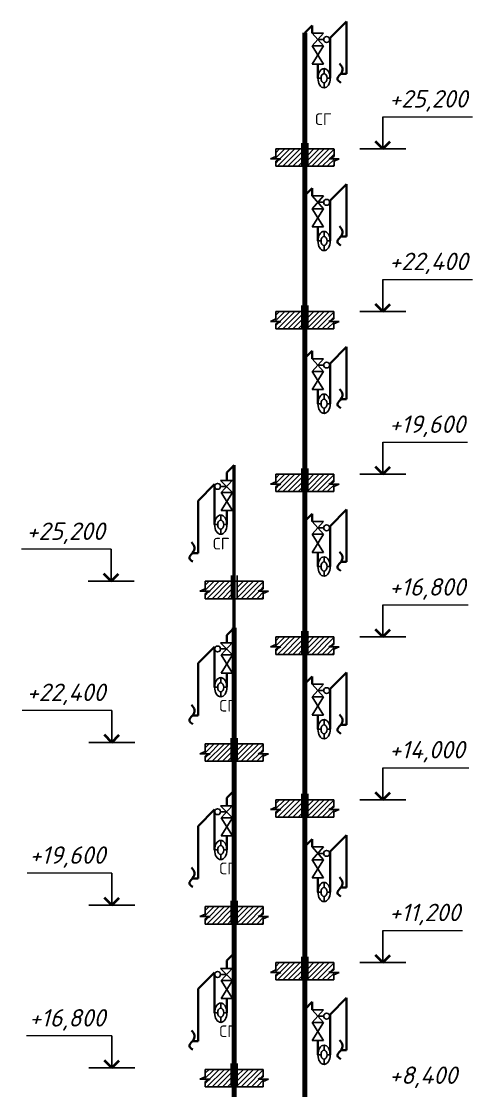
# Model space of a CAD drawing. Header units: millimetres. Extents: x -710977 to 10671, y -929782 to 89628.
# Drawn here: x -212.7 to -135.1, y 4523.4 to 4707.3 of the extents above; entities that cross this region are included whole.
import ezdxf

# ---------------------------------------------------------------- set-up
doc = ezdxf.new("R2010")
doc.units = ezdxf.units.MM
doc.header["$LTSCALE"] = 0.4
doc.layers.add('аксонометрия', color=84, linetype='Continuous')
doc.layers.add('кварталыИнфо', color=7, linetype='Continuous')
doc.layers.add('Надписи', color=7, linetype='Continuous', lineweight=20)
doc.styles.add('Zhenka', font='isocpeur.ttf', dxfattribs={"height": 400})
doc.styles.add('текстовый', font='isocpeui.ttf', dxfattribs={"height": 5})
pattern_1 = [(45, (-681.7215, 4419.6818), (-0.44194174, 0.44194174), [])]
pattern_2 = [(45, (-681.7215, 4391.6818), (-0.44194174, 0.44194174), [])]
pattern_3 = [(45, (-669.58795, 4410.06535), (-0.44194174, 0.44194174), [])]
pattern_4 = [(45, (-669.58795, 4438.06535), (-0.44194174, 0.44194174), [])]
pattern_5 = [(45, (-669.58795, 4466.06535), (-0.44194174, 0.44194174), [])]
pattern_6 = [(45, (-669.58795, 4494.06535), (-0.44194174, 0.44194174), [])]

msp = doc.modelspace()

# ---------------------------------------------------------------- hatches: boundary and pattern name
at = {"layer": 'аксонометрия', "lineweight": 25}
h = msp.add_hatch(dxfattribs=at)
h.set_pattern_fill('ANSI31', scale=5, style=0)
h.set_pattern_definition([(45, (-669.58795, 4550.0351), (-0.44194174, 0.44194174), [])])
h.paths.add_polyline_path([(-164.444, 4682.413), (-164.444, 4685.413), (-168.944, 4685.413), (-168.944, 4684.122), (-169.831, 4683.713), (-168.058, 4683.713), (-168.944, 4683.305), (-168.944, 4682.413)])
h = msp.add_hatch(dxfattribs=at)
h.set_pattern_fill('ANSI31', scale=5, style=0)
h.set_pattern_definition([(45, (-669.58795, 4522.0351), (-0.44194174, 0.44194174), [])])
h.paths.add_polyline_path([(-158.058, 4683.713), (-159.831, 4683.713), (-158.944, 4684.122), (-158.944, 4685.413), (-163.444, 4685.413), (-163.444, 4682.413), (-158.944, 4682.413), (-158.944, 4683.305)])
h = msp.add_hatch(dxfattribs=at)
h.set_pattern_fill('ANSI31', scale=5, style=0)
h.set_pattern_definition([(45, (-669.58795, 4522.06535), (-0.44194174, 0.44194174), [])])
h.paths.add_polyline_path([(-164.444, 4654.444), (-164.444, 4657.444), (-168.944, 4657.444), (-168.944, 4656.152), (-169.831, 4655.744), (-168.058, 4655.744), (-168.944, 4655.335), (-168.944, 4654.444)])
h = msp.add_hatch(dxfattribs=at)
h.set_pattern_fill('ANSI31', scale=5, style=0)
h.set_pattern_definition(pattern_6)
h.paths.add_polyline_path([(-158.058, 4655.744), (-159.831, 4655.744), (-158.944, 4656.152), (-158.944, 4657.444), (-163.444, 4657.444), (-163.444, 4654.444), (-158.944, 4654.444), (-158.944, 4655.335)])
h = msp.add_hatch(dxfattribs=at)
h.set_pattern_fill('ANSI31', scale=5, style=0)
h.set_pattern_definition(pattern_6)
h.paths.add_polyline_path([(-164.444, 4626.444), (-164.444, 4629.444), (-168.944, 4629.444), (-168.944, 4628.152), (-169.831, 4627.744), (-168.058, 4627.744), (-168.944, 4627.335), (-168.944, 4626.444)])
h = msp.add_hatch(dxfattribs=at)
h.set_pattern_fill('ANSI31', scale=5, style=0)
h.set_pattern_definition(pattern_5)
h.paths.add_polyline_path([(-158.058, 4627.744), (-159.831, 4627.744), (-158.944, 4628.152), (-158.944, 4629.444), (-163.444, 4629.444), (-163.444, 4626.444), (-158.944, 4626.444), (-158.944, 4627.335)])
h = msp.add_hatch(dxfattribs=at)
h.set_pattern_fill('ANSI31', scale=5, style=0)
h.set_pattern_definition([(45, (-681.7215, 4475.6518), (-0.44194174, 0.44194174), [])])
h.paths.add_polyline_path([(-176.578, 4608.03), (-176.578, 4611.03), (-181.078, 4611.03), (-181.078, 4609.738), (-181.965, 4609.33), (-180.191, 4609.33), (-181.078, 4608.922), (-181.078, 4608.03)])
h = msp.add_hatch(dxfattribs=at)
h.set_pattern_fill('ANSI31', scale=5, style=0)
h.set_pattern_definition([(45, (-681.7215, 4447.6518), (-0.44194174, 0.44194174), [])])
h.paths.add_polyline_path([(-175.578, 4608.03), (-171.078, 4608.03), (-171.078, 4608.922), (-170.191, 4609.33), (-171.965, 4609.33), (-171.078, 4609.738), (-171.078, 4611.03), (-175.578, 4611.03)])
h = msp.add_hatch(dxfattribs=at)
h.set_pattern_fill('ANSI31', scale=5, style=0)
h.set_pattern_definition(pattern_5)
h.paths.add_polyline_path([(-164.444, 4598.444), (-164.444, 4601.444), (-168.944, 4601.444), (-168.944, 4600.152), (-169.831, 4599.744), (-168.058, 4599.744), (-168.944, 4599.335), (-168.944, 4598.444)])
h = msp.add_hatch(dxfattribs=at)
h.set_pattern_fill('ANSI31', scale=5, style=0)
h.set_pattern_definition(pattern_4)
h.paths.add_polyline_path([(-158.058, 4599.744), (-159.831, 4599.744), (-158.944, 4600.152), (-158.944, 4601.444), (-163.444, 4601.444), (-163.444, 4598.444), (-158.944, 4598.444), (-158.944, 4599.335)])
h = msp.add_hatch(dxfattribs=at)
h.set_pattern_fill('ANSI31', scale=5, style=0)
h.set_pattern_definition([(45, (-681.7215, 4447.6818), (-0.44194174, 0.44194174), [])])
h.paths.add_polyline_path([(-176.578, 4580.06), (-176.578, 4583.06), (-181.078, 4583.06), (-181.078, 4581.768), (-181.965, 4581.36), (-180.191, 4581.36), (-181.078, 4580.952), (-181.078, 4580.06)])
h = msp.add_hatch(dxfattribs=at)
h.set_pattern_fill('ANSI31', scale=5, style=0)
h.set_pattern_definition(pattern_1)
h.paths.add_polyline_path([(-175.578, 4580.06), (-171.078, 4580.06), (-171.078, 4580.952), (-170.191, 4581.36), (-171.965, 4581.36), (-171.078, 4581.768), (-171.078, 4583.06), (-175.578, 4583.06)])
h = msp.add_hatch(dxfattribs=at)
h.set_pattern_fill('ANSI31', scale=5, style=0)
h.set_pattern_definition(pattern_4)
h.paths.add_polyline_path([(-164.444, 4570.444), (-164.444, 4573.444), (-168.944, 4573.444), (-168.944, 4572.152), (-169.831, 4571.744), (-168.058, 4571.744), (-168.944, 4571.335), (-168.944, 4570.444)])
h = msp.add_hatch(dxfattribs=at)
h.set_pattern_fill('ANSI31', scale=5, style=0)
h.set_pattern_definition(pattern_3)
h.paths.add_polyline_path([(-158.058, 4571.744), (-159.831, 4571.744), (-158.944, 4572.152), (-158.944, 4573.444), (-163.444, 4573.444), (-163.444, 4570.444), (-158.944, 4570.444), (-158.944, 4571.335)])
h = msp.add_hatch(dxfattribs=at)
h.set_pattern_fill('ANSI31', scale=5, style=0)
h.set_pattern_definition(pattern_1)
h.paths.add_polyline_path([(-176.578, 4552.06), (-176.578, 4555.06), (-181.078, 4555.06), (-181.078, 4553.768), (-181.965, 4553.36), (-180.191, 4553.36), (-181.078, 4552.952), (-181.078, 4552.06)])
h = msp.add_hatch(dxfattribs=at)
h.set_pattern_fill('ANSI31', scale=5, style=0)
h.set_pattern_definition(pattern_2)
h.paths.add_polyline_path([(-175.578, 4552.06), (-171.078, 4552.06), (-171.078, 4552.952), (-170.191, 4553.36), (-171.965, 4553.36), (-171.078, 4553.768), (-171.078, 4555.06), (-175.578, 4555.06)])
h = msp.add_hatch(dxfattribs=at)
h.set_pattern_fill('ANSI31', scale=5, style=0)
h.set_pattern_definition(pattern_3)
h.paths.add_polyline_path([(-164.444, 4542.444), (-164.444, 4545.444), (-168.944, 4545.444), (-168.944, 4544.152), (-169.831, 4543.744), (-168.058, 4543.744), (-168.944, 4543.335), (-168.944, 4542.444)])
h = msp.add_hatch(dxfattribs=at)
h.set_pattern_fill('ANSI31', scale=5, style=0)
h.set_pattern_definition([(45, (-669.58795, 4382.06535), (-0.44194174, 0.44194174), [])])
h.paths.add_polyline_path([(-158.058, 4543.744), (-159.831, 4543.744), (-158.944, 4544.152), (-158.944, 4545.444), (-163.444, 4545.444), (-163.444, 4542.444), (-158.944, 4542.444), (-158.944, 4543.335)])
h = msp.add_hatch(dxfattribs=at)
h.set_pattern_fill('ANSI31', scale=5, style=0)
h.set_pattern_definition(pattern_2)
h.paths.add_polyline_path([(-176.578, 4524.06), (-176.578, 4527.06), (-181.078, 4527.06), (-181.078, 4525.768), (-181.965, 4525.36), (-180.191, 4525.36), (-181.078, 4524.952), (-181.078, 4524.06)])
h = msp.add_hatch(dxfattribs=at)
h.set_pattern_fill('ANSI31', scale=5, style=0)
h.set_pattern_definition([(45, (-681.7215, 4363.6818), (-0.44194174, 0.44194174), [])])
h.paths.add_polyline_path([(-175.578, 4524.06), (-171.078, 4524.06), (-171.078, 4524.952), (-170.191, 4525.36), (-171.965, 4525.36), (-171.078, 4525.768), (-171.078, 4527.06), (-175.578, 4527.06)])

# ---------------------------------------------------------------- linework, layer by layer
at = {"color": 7, "lineweight": 35}
for p, q in [((-159.586, 4704.519), (-156.758, 4707.347)), ((-156.758, 4707.347), (-156.758, 4698.347)), ((-163.944, 4705.383), (-162.671, 4706.656)), ((-162.671, 4706.656), (-162.671, 4705.319)), ((-159.586, 4697.569), (-159.586, 4704.519)), ((-161.686, 4699.999), (-161.686, 4697.569)), ((-156.758, 4698.347), (-157.758, 4698.347)), ((-163.944, 4677.383), (-162.671, 4678.656)), ((-162.671, 4678.656), (-162.671, 4677.319)), ((-159.586, 4676.519), (-156.758, 4679.347)), ((-156.758, 4679.347), (-156.758, 4670.347)), ((-159.586, 4669.569), (-159.586, 4676.519)), ((-161.686, 4671.999), (-161.686, 4669.569)), ((-156.758, 4670.347), (-157.758, 4670.347)), ((-163.944, 4649.383), (-162.671, 4650.656)), ((-162.671, 4650.656), (-162.671, 4649.319)), ((-159.586, 4648.519), (-156.758, 4651.347)), ((-156.758, 4651.347), (-156.758, 4642.347)), ((-159.586, 4641.569), (-159.586, 4648.519)), ((-161.686, 4643.999), (-161.686, 4641.569)), ((-156.758, 4642.347), (-157.758, 4642.347)), ((-177.351, 4629.727), (-176.078, 4631)), ((-177.351, 4629.727), (-177.351, 4628.39)), ((-179.451, 4627.717), (-182.279, 4624.889)), ((-179.451, 4620.767), (-179.451, 4627.717)), ((-182.279, 4624.889), (-182.279, 4615.889)), ((-177.351, 4623.196), (-177.351, 4620.767)), ((-163.944, 4621.383), (-162.671, 4622.656)), ((-162.671, 4622.656), (-162.671, 4621.319)), ((-159.586, 4620.519), (-156.758, 4623.347)), ((-156.758, 4623.347), (-156.758, 4614.347)), ((-159.586, 4613.569), (-159.586, 4620.519)), ((-182.279, 4615.889), (-183.279, 4615.889)), ((-161.686, 4615.999), (-161.686, 4613.569)), ((-156.758, 4614.347), (-157.758, 4614.347)), ((-177.351, 4601.757), (-176.078, 4603.03)), ((-177.351, 4601.757), (-177.351, 4600.42)), ((-179.451, 4599.747), (-182.279, 4596.919)), ((-179.451, 4592.797), (-179.451, 4599.747)), ((-182.279, 4596.919), (-182.279, 4587.919)), ((-177.351, 4595.226), (-177.351, 4592.797)), ((-159.586, 4592.519), (-156.758, 4595.347)), ((-156.758, 4595.347), (-156.758, 4586.347)), ((-163.944, 4593.383), (-162.671, 4594.656)), ((-162.671, 4594.656), (-162.671, 4593.319)), ((-159.586, 4585.569), (-159.586, 4592.519)), ((-182.279, 4587.919), (-183.279, 4587.919)), ((-161.686, 4587.999), (-161.686, 4585.569)), ((-156.758, 4586.347), (-157.758, 4586.347)), ((-177.351, 4573.757), (-176.078, 4575.03)), ((-177.351, 4573.757), (-177.351, 4572.42)), ((-179.451, 4571.747), (-182.279, 4568.919)), ((-179.451, 4564.797), (-179.451, 4571.747)), ((-182.279, 4568.919), (-182.279, 4559.919)), ((-177.351, 4567.226), (-177.351, 4564.797)), ((-163.944, 4565.383), (-162.671, 4566.656)), ((-162.671, 4566.656), (-162.671, 4565.319)), ((-159.586, 4564.519), (-156.758, 4567.347)), ((-156.758, 4567.347), (-156.758, 4558.347)), ((-159.586, 4557.569), (-159.586, 4564.519)), ((-182.279, 4559.919), (-183.279, 4559.919)), ((-161.686, 4559.999), (-161.686, 4557.569)), ((-156.758, 4558.347), (-157.758, 4558.347)), ((-177.351, 4545.757), (-176.078, 4547.03)), ((-177.351, 4545.757), (-177.351, 4544.42)), ((-179.451, 4543.747), (-182.279, 4540.919)), ((-179.451, 4536.797), (-179.451, 4543.747)), ((-182.279, 4540.919), (-182.279, 4531.919)), ((-177.351, 4539.226), (-177.351, 4536.797)), ((-163.944, 4537.383), (-162.671, 4538.656)), ((-162.671, 4538.656), (-162.671, 4537.319)), ((-159.586, 4536.519), (-156.758, 4539.347)), ((-156.758, 4539.347), (-156.758, 4530.347)), ((-159.586, 4529.569), (-159.586, 4536.519)), ((-182.279, 4531.919), (-183.279, 4531.919)), ((-161.686, 4531.999), (-161.686, 4529.569)), ((-156.758, 4530.347), (-157.758, 4530.347))]:
    msp.add_line(p, q, dxfattribs=at)
at = {"color": 7, "lineweight": 20}
for p, q in [((-150.52, 4690.917), (-135.092, 4690.917)), ((-150.52, 4662.947), (-135.092, 4662.947)), ((-150.52, 4634.947), (-135.952, 4634.947)), ((-197.246, 4616.534), (-212.673, 4616.534)), ((-150.52, 4606.947), (-135.867, 4606.947)), ((-197.13, 4588.814), (-212.557, 4588.814)), ((-150.52, 4578.947), (-135.746, 4578.947)), ((-197.13, 4560.814), (-211.697, 4560.814)), ((-150.52, 4550.947), (-136.844, 4550.947)), ((-197.13, 4532.814), (-211.783, 4532.814))]:
    msp.add_line(p, q, dxfattribs=at)
at = {"color": 7, "lineweight": 25}
for p, q in [((-150.52, 4690.917), (-150.52, 4685.413)), ((-154.464, 4685.413), (-146.576, 4685.413)), ((-150.52, 4662.947), (-150.52, 4657.444)), ((-154.464, 4657.444), (-146.576, 4657.444)), ((-150.52, 4634.947), (-150.52, 4629.444)), ((-154.464, 4629.444), (-146.576, 4629.444)), ((-197.246, 4616.534), (-197.246, 4611.03)), ((-193.302, 4611.03), (-201.19, 4611.03)), ((-150.52, 4606.947), (-150.52, 4601.444)), ((-154.464, 4601.444), (-146.576, 4601.444)), ((-197.13, 4588.814), (-197.13, 4583.31)), ((-193.186, 4583.31), (-201.074, 4583.31)), ((-150.52, 4578.947), (-150.52, 4573.444)), ((-154.464, 4573.444), (-146.576, 4573.444)), ((-197.13, 4560.814), (-197.13, 4555.31)), ((-193.186, 4555.31), (-201.074, 4555.31)), ((-150.52, 4550.947), (-150.52, 4545.444)), ((-154.464, 4545.444), (-146.576, 4545.444)), ((-197.13, 4532.814), (-197.13, 4527.31)), ((-193.186, 4527.31), (-201.074, 4527.31))]:
    msp.add_line(p, q, dxfattribs=at)
at = {"color": 7, "lineweight": 35}
for points in [[(-157.964, 4700.098), (-157.437, 4699.223), (-157.825, 4698.258), (-158.324, 4697.373), (-157.746, 4696.795)], [(-157.964, 4672.098), (-157.437, 4671.223), (-157.825, 4670.258), (-158.324, 4669.373), (-157.746, 4668.795)], [(-157.964, 4644.098), (-157.437, 4643.223), (-157.825, 4642.258), (-158.324, 4641.373), (-157.746, 4640.795)], [(-183.418, 4617.73), (-182.891, 4616.855), (-183.279, 4615.889), (-183.779, 4615.004), (-183.2, 4614.426)], [(-157.964, 4616.098), (-157.437, 4615.223), (-157.825, 4614.258), (-158.324, 4613.373), (-157.746, 4612.795)], [(-183.418, 4589.76), (-182.891, 4588.885), (-183.279, 4587.919), (-183.779, 4587.034), (-183.2, 4586.456)], [(-157.964, 4588.098), (-157.437, 4587.223), (-157.825, 4586.258), (-158.324, 4585.373), (-157.746, 4584.795)], [(-183.418, 4561.76), (-182.891, 4560.885), (-183.279, 4559.919), (-183.779, 4559.034), (-183.2, 4558.456)], [(-157.964, 4560.098), (-157.437, 4559.223), (-157.825, 4558.258), (-158.324, 4557.373), (-157.746, 4556.795)], [(-183.418, 4533.76), (-182.891, 4532.885), (-183.279, 4531.919), (-183.779, 4531.034), (-183.2, 4530.456)], [(-157.964, 4532.098), (-157.437, 4531.223), (-157.825, 4530.258), (-158.324, 4529.373), (-157.746, 4528.795)]]:
    msp.add_spline(points, degree=3, dxfattribs=at)
at = {"layer": 'аксонометрия', "color": 7, "lineweight": 70}
for p, q in [((-163.944, 4682.413), (-163.944, 4705.383)), ((-163.944, 4677.414), (-163.944, 4682.414)), ((-163.944, 4453.414), (-163.944, 4677.414)), ((-176.078, 4379.03), (-176.078, 4603.03))]:
    msp.add_line(p, q, dxfattribs=at)
at = {"layer": 'аксонометрия', "color": 7, "lineweight": 25}
for p, q in [((-161.686, 4704.219), (-160.686, 4704.219)), ((-160.636, 4698.355), (-160.636, 4699.222)), ((-161.158, 4697.569), (-161.686, 4697.569)), ((-160.636, 4695.916), (-160.636, 4696.783)), ((-159.586, 4697.569), (-160.115, 4697.569)), ((-168.944, 4685.413), (-158.944, 4685.413)), ((-168.944, 4685.413), (-168.944, 4684.122)), ((-164.444, 4685.413), (-164.444, 4686.413)), ((-164.444, 4685.413), (-164.444, 4682.413)), ((-163.444, 4685.413), (-163.444, 4686.413)), ((-163.444, 4685.413), (-163.444, 4682.413)), ((-158.894, 4685.413), (-158.894, 4684.122)), ((-168.944, 4684.122), (-169.831, 4683.713)), ((-169.831, 4683.713), (-168.058, 4683.713)), ((-168.944, 4683.305), (-168.058, 4683.713)), ((-168.944, 4683.305), (-168.944, 4682.413)), ((-158.894, 4684.122), (-159.781, 4683.713)), ((-159.781, 4683.713), (-158.007, 4683.713)), ((-158.894, 4683.305), (-158.007, 4683.713)), ((-158.894, 4683.305), (-158.894, 4682.413)), ((-168.944, 4682.413), (-158.944, 4682.413)), ((-161.686, 4676.219), (-160.686, 4676.219)), ((-160.636, 4670.355), (-160.636, 4671.222)), ((-161.158, 4669.569), (-161.686, 4669.569)), ((-160.636, 4667.916), (-160.636, 4668.783)), ((-159.586, 4669.569), (-160.115, 4669.569)), ((-164.444, 4657.444), (-164.444, 4658.444)), ((-163.444, 4657.444), (-163.444, 4658.444)), ((-168.944, 4656.152), (-169.831, 4655.744)), ((-169.831, 4655.744), (-168.058, 4655.744)), ((-168.944, 4657.444), (-158.944, 4657.444)), ((-168.944, 4657.444), (-168.944, 4656.152)), ((-168.944, 4655.335), (-168.058, 4655.744)), ((-164.444, 4657.444), (-164.444, 4654.444)), ((-163.444, 4657.444), (-163.444, 4654.444)), ((-158.944, 4656.152), (-159.831, 4655.744)), ((-159.831, 4655.744), (-158.058, 4655.744)), ((-158.944, 4657.444), (-158.944, 4656.152)), ((-158.944, 4655.335), (-158.058, 4655.744)), ((-168.944, 4655.335), (-168.944, 4654.444)), ((-168.944, 4654.444), (-158.944, 4654.444)), ((-163.944, 4654.444), (-163.944, 4649.444)), ((-158.944, 4655.335), (-158.944, 4654.444)), ((-161.686, 4648.219), (-160.686, 4648.219)), ((-160.636, 4642.355), (-160.636, 4643.222)), ((-161.158, 4641.569), (-161.686, 4641.569)), ((-159.586, 4641.569), (-160.115, 4641.569)), ((-160.636, 4639.916), (-160.636, 4640.783)), ((-164.444, 4629.444), (-164.444, 4630.444)), ((-163.444, 4629.444), (-163.444, 4630.444)), ((-177.429, 4628.39), (-178.412, 4628.39)), ((-176.368, 4626.318), (-178.412, 4628.39)), ((-178.333, 4626.318), (-176.446, 4628.39)), ((-177.429, 4628.39), (-176.446, 4628.39)), ((-168.944, 4628.152), (-169.831, 4627.744)), ((-168.944, 4629.444), (-158.944, 4629.444)), ((-168.944, 4629.444), (-168.944, 4628.152)), ((-164.444, 4629.444), (-164.444, 4626.444)), ((-163.444, 4629.444), (-163.444, 4626.444)), ((-158.944, 4628.152), (-159.831, 4627.744)), ((-158.944, 4629.444), (-158.944, 4628.152)), ((-177.39, 4627.354), (-178.429, 4627.354)), ((-176.368, 4623.196), (-178.333, 4626.318)), ((-178.333, 4623.196), (-176.368, 4626.318)), ((-177.351, 4626.318), (-178.333, 4626.318)), ((-177.429, 4626.318), (-178.333, 4626.318)), ((-176.524, 4626.318), (-177.429, 4626.318)), ((-177.351, 4626.318), (-176.368, 4626.318)), ((-169.831, 4627.744), (-168.058, 4627.744)), ((-168.944, 4627.335), (-168.058, 4627.744)), ((-168.944, 4627.335), (-168.944, 4626.444)), ((-168.944, 4626.444), (-158.944, 4626.444)), ((-163.944, 4626.444), (-163.944, 4621.444)), ((-159.831, 4627.744), (-158.058, 4627.744)), ((-158.944, 4627.335), (-158.058, 4627.744)), ((-158.944, 4627.335), (-158.944, 4626.444)), ((-177.351, 4623.196), (-178.333, 4623.196)), ((-177.351, 4623.196), (-176.368, 4623.196)), ((-178.922, 4620.767), (-179.451, 4620.767)), ((-178.401, 4621.553), (-178.401, 4622.42)), ((-177.351, 4620.767), (-177.879, 4620.767)), ((-178.401, 4619.115), (-178.401, 4619.982)), ((-161.686, 4620.219), (-160.686, 4620.219)), ((-161.158, 4613.569), (-161.686, 4613.569)), ((-160.636, 4614.355), (-160.636, 4615.222)), ((-159.586, 4613.569), (-160.115, 4613.569)), ((-176.562, 4611.03), (-176.562, 4612.03)), ((-175.562, 4611.03), (-175.562, 4612.03)), ((-160.636, 4611.916), (-160.636, 4612.783)), ((-181.078, 4609.738), (-181.965, 4609.33)), ((-181.078, 4611.03), (-171.078, 4611.03)), ((-181.078, 4611.03), (-181.078, 4609.738)), ((-176.562, 4611.03), (-176.562, 4608.03)), ((-175.562, 4611.03), (-175.562, 4608.03)), ((-171.078, 4609.738), (-171.965, 4609.33)), ((-171.078, 4611.03), (-171.078, 4609.738)), ((-181.965, 4609.33), (-180.191, 4609.33)), ((-181.078, 4608.922), (-180.191, 4609.33)), ((-181.078, 4608.922), (-181.078, 4608.03)), ((-181.078, 4608.03), (-171.078, 4608.03)), ((-171.965, 4609.33), (-170.191, 4609.33)), ((-171.078, 4608.922), (-170.191, 4609.33)), ((-171.078, 4608.922), (-171.078, 4608.03)), ((-164.444, 4601.444), (-164.444, 4602.444)), ((-163.444, 4601.444), (-163.444, 4602.444)), ((-168.944, 4601.444), (-158.944, 4601.444)), ((-168.944, 4601.444), (-168.944, 4600.152)), ((-164.444, 4601.444), (-164.444, 4598.444)), ((-163.444, 4601.444), (-163.444, 4598.444)), ((-158.944, 4601.444), (-158.944, 4600.152)), ((-177.39, 4599.384), (-178.429, 4599.384)), ((-177.429, 4600.42), (-178.412, 4600.42)), ((-176.368, 4598.348), (-178.412, 4600.42)), ((-178.333, 4598.348), (-176.446, 4600.42)), ((-177.429, 4600.42), (-176.446, 4600.42)), ((-168.944, 4600.152), (-169.831, 4599.744)), ((-169.831, 4599.744), (-168.058, 4599.744)), ((-168.944, 4599.335), (-168.058, 4599.744)), ((-168.944, 4599.335), (-168.944, 4598.444)), ((-158.944, 4600.152), (-159.831, 4599.744)), ((-159.831, 4599.744), (-158.058, 4599.744)), ((-158.944, 4599.335), (-158.058, 4599.744)), ((-158.944, 4599.335), (-158.944, 4598.444)), ((-177.351, 4598.348), (-178.333, 4598.348)), ((-176.368, 4595.226), (-178.333, 4598.348)), ((-178.333, 4595.226), (-176.368, 4598.348)), ((-177.351, 4598.348), (-176.368, 4598.348)), ((-168.944, 4598.444), (-158.944, 4598.444)), ((-163.944, 4598.444), (-163.944, 4593.444)), ((-177.351, 4595.226), (-178.333, 4595.226)), ((-177.351, 4595.226), (-176.368, 4595.226)), ((-178.401, 4593.583), (-178.401, 4594.45)), ((-178.922, 4592.797), (-179.451, 4592.797)), ((-178.401, 4591.145), (-178.401, 4592.012)), ((-177.351, 4592.797), (-177.879, 4592.797)), ((-161.686, 4592.219), (-160.686, 4592.219)), ((-160.636, 4586.355), (-160.636, 4587.222)), ((-176.578, 4583.06), (-176.578, 4584.06)), ((-175.578, 4583.06), (-175.578, 4584.06)), ((-161.158, 4585.569), (-161.686, 4585.569)), ((-160.636, 4583.916), (-160.636, 4584.783)), ((-159.586, 4585.569), (-160.115, 4585.569)), ((-181.078, 4583.06), (-171.078, 4583.06)), ((-181.078, 4583.06), (-181.078, 4581.768)), ((-176.578, 4583.06), (-176.578, 4580.06)), ((-175.578, 4583.06), (-175.578, 4580.06)), ((-171.078, 4583.06), (-171.078, 4581.768)), ((-181.078, 4581.768), (-181.965, 4581.36)), ((-181.965, 4581.36), (-180.191, 4581.36)), ((-181.078, 4580.952), (-180.191, 4581.36)), ((-181.078, 4580.952), (-181.078, 4580.06)), ((-171.078, 4581.768), (-171.965, 4581.36)), ((-171.965, 4581.36), (-170.191, 4581.36)), ((-171.078, 4580.952), (-170.191, 4581.36)), ((-171.078, 4580.952), (-171.078, 4580.06)), ((-181.078, 4580.06), (-171.078, 4580.06)), ((-168.944, 4573.444), (-158.944, 4573.444)), ((-168.944, 4573.444), (-168.944, 4572.152)), ((-164.444, 4573.444), (-164.444, 4574.444)), ((-164.444, 4573.444), (-164.444, 4570.444)), ((-163.444, 4573.444), (-163.444, 4574.444)), ((-163.444, 4573.444), (-163.444, 4570.444)), ((-158.944, 4573.444), (-158.944, 4572.152)), ((-177.39, 4571.384), (-178.429, 4571.384)), ((-177.429, 4572.42), (-178.412, 4572.42)), ((-176.368, 4570.348), (-178.412, 4572.42)), ((-178.333, 4570.348), (-176.446, 4572.42)), ((-177.429, 4572.42), (-176.446, 4572.42)), ((-168.944, 4572.152), (-169.831, 4571.744)), ((-169.831, 4571.744), (-168.058, 4571.744)), ((-168.944, 4571.335), (-168.058, 4571.744)), ((-168.944, 4571.335), (-168.944, 4570.444)), ((-158.944, 4572.152), (-159.831, 4571.744)), ((-159.831, 4571.744), (-158.058, 4571.744)), ((-158.944, 4571.335), (-158.058, 4571.744)), ((-158.944, 4571.335), (-158.944, 4570.444)), ((-177.351, 4570.348), (-178.333, 4570.348)), ((-176.368, 4567.226), (-178.333, 4570.348)), ((-178.333, 4567.226), (-176.368, 4570.348)), ((-177.351, 4570.348), (-176.368, 4570.348)), ((-168.944, 4570.444), (-158.944, 4570.444)), ((-163.944, 4570.444), (-163.944, 4565.444)), ((-178.401, 4565.583), (-178.401, 4566.45)), ((-177.351, 4567.226), (-178.333, 4567.226)), ((-177.351, 4567.226), (-176.368, 4567.226)), ((-178.922, 4564.797), (-179.451, 4564.797)), ((-178.401, 4563.145), (-178.401, 4564.012)), ((-177.351, 4564.797), (-177.879, 4564.797)), ((-161.686, 4564.219), (-160.686, 4564.219)), ((-160.636, 4558.355), (-160.636, 4559.222)), ((-161.158, 4557.569), (-161.686, 4557.569)), ((-160.636, 4555.916), (-160.636, 4556.783)), ((-159.586, 4557.569), (-160.115, 4557.569)), ((-181.078, 4555.06), (-171.078, 4555.06)), ((-181.078, 4555.06), (-181.078, 4553.768)), ((-176.578, 4555.06), (-176.578, 4556.06)), ((-176.578, 4555.06), (-176.578, 4552.06)), ((-175.578, 4555.06), (-175.578, 4556.06)), ((-175.578, 4555.06), (-175.578, 4552.06)), ((-171.078, 4555.06), (-171.078, 4553.768)), ((-181.078, 4553.768), (-181.965, 4553.36)), ((-181.965, 4553.36), (-180.191, 4553.36)), ((-181.078, 4552.952), (-180.191, 4553.36)), ((-181.078, 4552.952), (-181.078, 4552.06)), ((-171.078, 4553.768), (-171.965, 4553.36)), ((-171.965, 4553.36), (-170.191, 4553.36)), ((-171.078, 4552.952), (-170.191, 4553.36)), ((-171.078, 4552.952), (-171.078, 4552.06)), ((-181.078, 4552.06), (-171.078, 4552.06)), ((-168.944, 4545.444), (-158.944, 4545.444)), ((-168.944, 4545.444), (-168.944, 4544.152)), ((-164.444, 4545.444), (-164.444, 4546.444)), ((-164.444, 4545.444), (-164.444, 4542.444)), ((-163.444, 4545.444), (-163.444, 4546.444)), ((-163.444, 4545.444), (-163.444, 4542.444)), ((-158.944, 4545.444), (-158.944, 4544.152)), ((-177.429, 4544.42), (-178.412, 4544.42)), ((-176.368, 4542.348), (-178.412, 4544.42)), ((-178.333, 4542.348), (-176.446, 4544.42)), ((-177.429, 4544.42), (-176.446, 4544.42)), ((-168.944, 4544.152), (-169.831, 4543.744)), ((-169.831, 4543.744), (-168.058, 4543.744)), ((-168.944, 4543.335), (-168.058, 4543.744)), ((-158.944, 4544.152), (-159.831, 4543.744)), ((-159.831, 4543.744), (-158.058, 4543.744)), ((-158.944, 4543.335), (-158.058, 4543.744)), ((-177.39, 4543.384), (-178.429, 4543.384)), ((-177.351, 4542.348), (-178.333, 4542.348)), ((-176.368, 4539.226), (-178.333, 4542.348)), ((-178.333, 4539.226), (-176.368, 4542.348)), ((-177.351, 4542.348), (-176.368, 4542.348)), ((-168.944, 4543.335), (-168.944, 4542.444)), ((-168.944, 4542.444), (-158.944, 4542.444)), ((-158.944, 4543.335), (-158.944, 4542.444)), ((-178.401, 4537.583), (-178.401, 4538.45)), ((-177.351, 4539.226), (-178.333, 4539.226)), ((-177.351, 4539.226), (-176.368, 4539.226)), ((-178.922, 4536.797), (-179.451, 4536.797)), ((-177.351, 4536.797), (-177.879, 4536.797)), ((-161.686, 4536.219), (-160.686, 4536.219)), ((-178.401, 4535.145), (-178.401, 4536.012)), ((-160.636, 4530.355), (-160.636, 4531.222)), ((-161.158, 4529.569), (-161.686, 4529.569)), ((-160.636, 4527.916), (-160.636, 4528.783)), ((-159.586, 4529.569), (-160.115, 4529.569)), ((-181.078, 4527.06), (-171.078, 4527.06)), ((-181.078, 4527.06), (-181.078, 4525.768)), ((-176.578, 4527.06), (-176.578, 4528.06)), ((-176.578, 4527.06), (-176.578, 4524.06)), ((-175.578, 4527.06), (-175.578, 4528.06)), ((-175.578, 4527.06), (-175.578, 4524.06)), ((-171.078, 4527.06), (-171.078, 4525.768)), ((-181.078, 4525.768), (-181.965, 4525.36)), ((-181.965, 4525.36), (-180.191, 4525.36)), ((-181.078, 4524.952), (-180.191, 4525.36)), ((-171.078, 4525.768), (-171.965, 4525.36)), ((-171.965, 4525.36), (-170.191, 4525.36)), ((-171.078, 4524.952), (-170.191, 4525.36)), ((-181.078, 4524.952), (-181.078, 4524.06)), ((-181.078, 4524.06), (-171.078, 4524.06)), ((-171.078, 4524.952), (-171.078, 4524.06))]:
    msp.add_line(p, q, dxfattribs=at)
at = {"layer": 'аксонометрия', "color": 7, "lineweight": 50}
for q in [(-176.078, 4631), (-176.078, 4608.03)]:
    msp.add_line((-176.078, 4603.03), q, dxfattribs=at)
at = {"layer": 'аксонометрия', "color": 7, "lineweight": 25}
for centre in [(-160.186, 4704.219), (-160.186, 4676.219), (-160.186, 4648.219), (-178.929, 4627.354), (-160.186, 4620.219), (-178.929, 4599.384), (-160.186, 4592.219), (-178.929, 4571.384), (-160.186, 4564.219), (-178.929, 4543.384), (-160.186, 4536.219)]:
    msp.add_circle(centre, 0.5, dxfattribs=at)
at = {"layer": 'аксонометрия', "color": 7, "lineweight": 25, "extrusion": (0, 0, -1)}
for centre, major_axis, ratio in [((-160.636, 4697.569), (0, -1.653), 0.6353435), ((-160.636, 4697.569), (0, -0.786), 0.6634455), ((-160.636, 4669.569), (0, -1.653), 0.6353435), ((-160.636, 4669.569), (0, -0.786), 0.6634455), ((-160.636, 4641.569), (0, -1.653), 0.6353435), ((-160.636, 4641.569), (0, -0.786), 0.6634455), ((-178.401, 4620.767), (0, -1.653), 0.6353435), ((-178.401, 4620.767), (0, -0.786), 0.6634455), ((-160.636, 4613.569), (0, -1.653), 0.6353435), ((-160.636, 4613.569), (0, -0.786), 0.6634455), ((-178.401, 4592.797), (0, -1.653), 0.6353435), ((-178.401, 4592.797), (0, -0.786), 0.6634455), ((-160.636, 4585.569), (0, -1.653), 0.6353435), ((-160.636, 4585.569), (0, -0.786), 0.6634455), ((-178.401, 4564.797), (0, -1.653), 0.6353435), ((-178.401, 4564.797), (0, -0.786), 0.6634455), ((-160.636, 4557.569), (0, -1.653), 0.6353435), ((-160.636, 4557.569), (0, -0.786), 0.6634455), ((-178.401, 4536.797), (0, -1.653), 0.6353435), ((-178.401, 4536.797), (0, -0.786), 0.6634455), ((-160.636, 4529.569), (0, -1.653), 0.6353435), ((-160.636, 4529.569), (0, -0.786), 0.6634455)]:
    msp.add_ellipse(centre, major_axis=major_axis, ratio=ratio, dxfattribs=at)
at = {"layer": 'кварталыИнфо', "ltscale": 0.12}
for p, q in [((-162.671, 4705.319), (-160.701, 4705.319)), ((-160.701, 4703.119), (-162.671, 4705.319)), ((-160.701, 4705.319), (-162.671, 4703.119)), ((-162.671, 4703.119), (-160.701, 4703.119)), ((-162.671, 4699.999), (-160.701, 4703.119)), ((-162.671, 4703.119), (-160.701, 4699.999)), ((-160.701, 4699.999), (-162.671, 4699.999)), ((-163.944, 4685.413), (-163.944, 4699.293)), ((-163.944, 4685.413), (-163.944, 4696.393)), ((-163.944, 4685.413), (-163.944, 4691.913)), ((-162.671, 4677.319), (-160.701, 4677.319)), ((-160.701, 4675.119), (-162.671, 4677.319)), ((-160.701, 4677.319), (-162.671, 4675.119)), ((-162.671, 4675.119), (-160.701, 4675.119)), ((-162.671, 4671.999), (-160.701, 4675.119)), ((-162.671, 4675.119), (-160.701, 4671.999)), ((-160.701, 4671.999), (-162.671, 4671.999)), ((-162.671, 4649.319), (-160.701, 4649.319)), ((-160.701, 4647.119), (-162.671, 4649.319)), ((-160.701, 4649.319), (-162.671, 4647.119)), ((-162.671, 4647.119), (-160.701, 4647.119)), ((-162.671, 4643.999), (-160.701, 4647.119)), ((-162.671, 4647.119), (-160.701, 4643.999)), ((-160.701, 4643.999), (-162.671, 4643.999)), ((-162.671, 4621.319), (-160.701, 4621.319)), ((-160.701, 4619.119), (-162.671, 4621.319)), ((-160.701, 4621.319), (-162.671, 4619.119)), ((-162.671, 4619.119), (-160.701, 4619.119)), ((-162.671, 4615.999), (-160.701, 4619.119)), ((-162.671, 4619.119), (-160.701, 4615.999)), ((-160.701, 4615.999), (-162.671, 4615.999)), ((-162.671, 4593.319), (-160.701, 4593.319)), ((-160.701, 4591.119), (-162.671, 4593.319)), ((-160.701, 4593.319), (-162.671, 4591.119)), ((-162.671, 4591.119), (-160.701, 4591.119)), ((-162.671, 4587.999), (-160.701, 4591.119)), ((-162.671, 4591.119), (-160.701, 4587.999)), ((-160.701, 4587.999), (-162.671, 4587.999)), ((-162.671, 4565.319), (-160.701, 4565.319)), ((-160.701, 4563.119), (-162.671, 4565.319)), ((-160.701, 4565.319), (-162.671, 4563.119)), ((-162.671, 4563.119), (-160.701, 4563.119)), ((-162.671, 4559.999), (-160.701, 4563.119)), ((-162.671, 4563.119), (-160.701, 4559.999)), ((-160.701, 4559.999), (-162.671, 4559.999)), ((-162.671, 4537.319), (-160.701, 4537.319)), ((-160.701, 4535.119), (-162.671, 4537.319)), ((-160.701, 4537.319), (-162.671, 4535.119)), ((-162.671, 4535.119), (-160.701, 4535.119)), ((-162.671, 4531.999), (-160.701, 4535.119)), ((-162.671, 4535.119), (-160.701, 4531.999)), ((-160.701, 4531.999), (-162.671, 4531.999))]:
    msp.add_line(p, q, dxfattribs=at)
at = {"layer": 'Надписи', "color": 7, "linetype": 'ByBlock', "lineweight": 40, "ltscale": 0.2}
for p, q in [((-150.52, 4685.413), (-151.792, 4686.686)), ((-150.52, 4685.413), (-149.247, 4686.686)), ((-150.52, 4657.444), (-151.792, 4658.716)), ((-150.52, 4657.444), (-149.247, 4658.716)), ((-150.52, 4629.444), (-151.792, 4630.716)), ((-150.52, 4629.444), (-149.247, 4630.716)), ((-197.246, 4611.03), (-198.519, 4612.303)), ((-197.246, 4611.03), (-195.973, 4612.303)), ((-150.52, 4601.444), (-151.792, 4602.716)), ((-150.52, 4601.444), (-149.247, 4602.716)), ((-197.13, 4583.31), (-198.403, 4584.583)), ((-197.13, 4583.31), (-195.857, 4584.583)), ((-150.52, 4573.444), (-151.792, 4574.716)), ((-150.52, 4573.444), (-149.247, 4574.716)), ((-197.13, 4555.31), (-198.403, 4556.583)), ((-197.13, 4555.31), (-195.857, 4556.583)), ((-150.52, 4545.444), (-151.792, 4546.716)), ((-150.52, 4545.444), (-149.247, 4546.716)), ((-197.13, 4527.31), (-198.403, 4528.583)), ((-197.13, 4527.31), (-195.857, 4528.583))]:
    msp.add_line(p, q, dxfattribs=at)

# ---------------------------------------------------------------- texts
at = {"color": 7, "lineweight": 20, "char_height": 3, "width": 14.94504, "style": 'текстовый'}
for s, insert, attachment_point in [('{\\fISOCPEUR|b0|i1|c0|p34;+2\\fISOCPEUR|b0|i1|c204|p34;5\\fISOCPEUR|b0|i1|c0|p34;,\\fISOCPEUR|b0|i1|c204|p34;2\\fISOCPEUR|b0|i1|c0|p34;00}', (-149.428, 4695.523), 1), ('{\\fISOCPEUR|b0|i1|c0|p34;+22,400}', (-149.428, 4667.553), 1), ('{\\fISOCPEUR|b0|i1|c0|p34;+19,600}', (-149.428, 4639.553), 1), ('{\\fISOCPEUR|b0|i1|c0|p34;+2\\fISOCPEUR|b0|i1|c204|p34;5\\fISOCPEUR|b0|i1|c0|p34;,\\fISOCPEUR|b0|i1|c204|p34;2\\fISOCPEUR|b0|i1|c0|p34;00}', (-198.337, 4621.14), 3), ('{\\fISOCPEUR|b0|i1|c0|p34;+16,800}', (-149.428, 4611.553), 1), ('{\\fISOCPEUR|b0|i1|c0|p34;+22,400}', (-198.222, 4593.42), 3), ('{\\fISOCPEUR|b0|i1|c0|p34;+14,000}', (-149.428, 4583.553), 1), ('{\\fISOCPEUR|b0|i1|c0|p34;+19,600}', (-198.222, 4565.42), 3), ('{\\fISOCPEUR|b0|i1|c0|p34;+11,200}', (-149.428, 4555.553), 1), ('{\\fISOCPEUR|b0|i1|c0|p34;+16,800}', (-198.222, 4537.42), 3), ('{\\fISOCPEUR|b0|i1|c0|p34;+8,400}', (-149.428, 4527.553), 1)]:
    msp.add_mtext(s, dxfattribs=dict(at, insert=insert, attachment_point=attachment_point))
at = {"layer": 'аксонометрия', "color": 7, "lineweight": 35, "insert": (-162.174, 4691.526), "char_height": 2, "width": 3.04928, "attachment_point": 1, "style": 'Zhenka'}
msp.add_mtext('СГ', dxfattribs=at)
at = {"layer": 'аксонометрия', "color": 7, "lineweight": 40, "insert": (-179.747, 4618.5), "char_height": 2, "width": 3.04928, "attachment_point": 1, "style": 'Zhenka'}
msp.add_mtext('СГ', dxfattribs=at)
at = {"layer": 'аксонометрия', "color": 7, "lineweight": 50, "char_height": 2, "width": 3.04928, "attachment_point": 1, "style": 'Zhenka'}
for insert in [(-178.639, 4590.617), (-178.639, 4562.617), (-178.639, 4534.617)]:
    msp.add_mtext('СГ', dxfattribs=dict(at, insert=insert))

doc.saveas('drawing.dxf')
